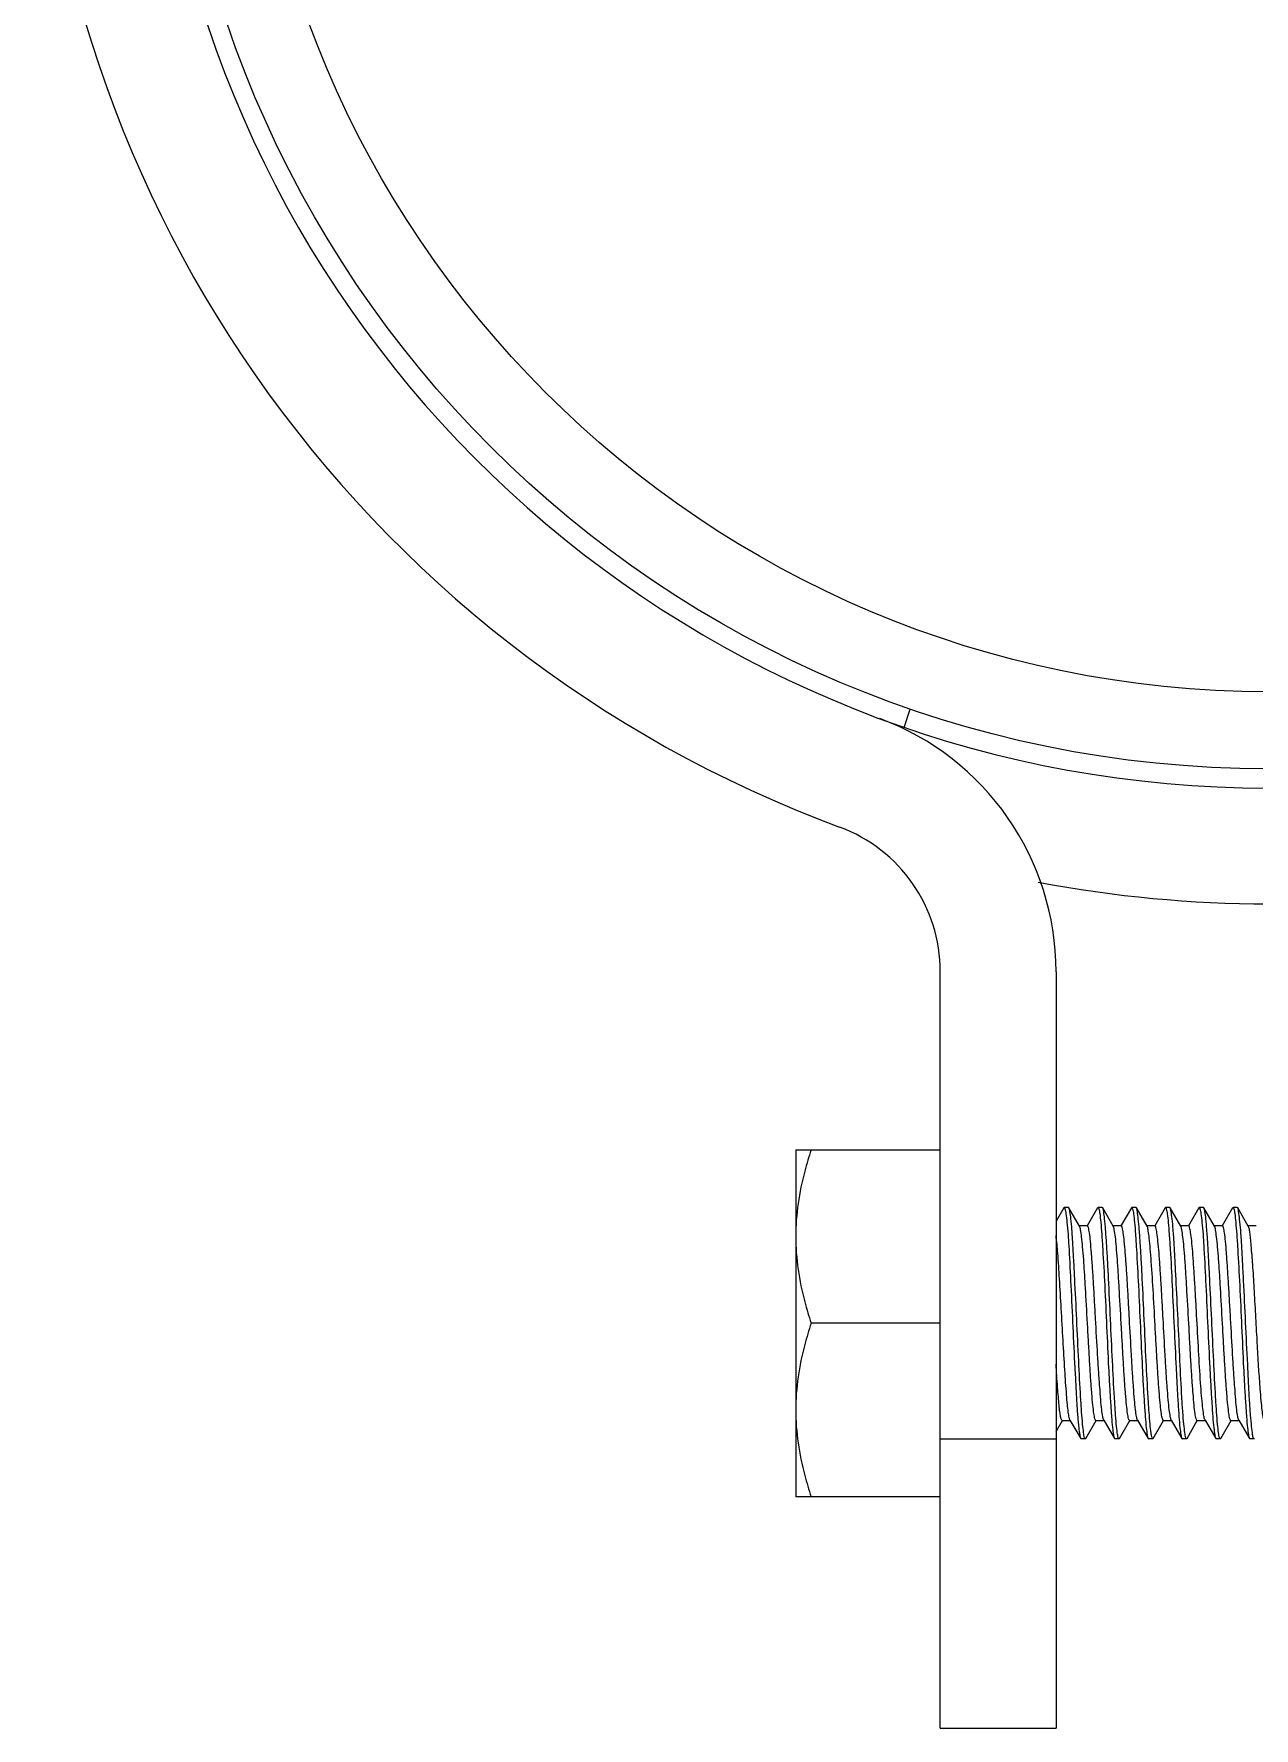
# Model space of a CAD drawing. Extents: x 27938 to 1507990, y 110129 to 923079.
# Drawn here: x 550847 to 551582, y 339474 to 340495 of the extents above; entities that cross this region are included whole.
import ezdxf

# ---------------------------------------------------------------- set-up
doc = ezdxf.new("R2010")
doc.units = 0
doc.header["$LTSCALE"] = 1000
doc.header["$MEASUREMENT"] = 0

msp = doc.modelspace()

# ---------------------------------------------------------------- linework, layer by layer
at = {"linetype": 'Continuous'}
for p, q in [((551370.7, 340077), (551374.4, 340088)), ((551392.5, 339474.1), (551392.5, 339929.8)), ((551462.2, 339929.8), (551462.2, 339474.1)), ((551305.4, 339822.5), (551392.5, 339822.5)), ((551305.4, 339822.5), (551305.4, 339613.5)), ((551466.9, 339787.5), (551462.2, 339779.4)), ((551466.9, 339787.5), (551467.2, 339787.7)), ((551469.7, 339787.7), (551467.2, 339787.7)), ((551469.7, 339787.7), (551467.2, 339787.7)), ((551467.2, 339787.7), (551467.2, 339787.7)), ((551470, 339787.5), (551469.7, 339787.7)), ((551476.4, 339776.4), (551470, 339787.5)), ((551487.2, 339787.5), (551481, 339776.7)), ((551487.2, 339787.5), (551487.5, 339787.7)), ((551490, 339787.7), (551487.5, 339787.7)), ((551490, 339787.7), (551487.5, 339787.7)), ((551487.5, 339787.7), (551487.5, 339787.7)), ((551490.3, 339787.5), (551490, 339787.7)), ((551496.7, 339776.4), (551490.3, 339787.5)), ((551507.6, 339787.5), (551501.3, 339776.7)), ((551507.6, 339787.5), (551507.8, 339787.7)), ((551510.4, 339787.7), (551507.8, 339787.7)), ((551510.4, 339787.7), (551507.8, 339787.7)), ((551507.8, 339787.7), (551507.9, 339787.7)), ((551510.6, 339787.5), (551510.4, 339787.7)), ((551517, 339776.4), (551510.6, 339787.5)), ((551527.9, 339787.5), (551521.7, 339776.7)), ((551527.9, 339787.5), (551528.1, 339787.7)), ((551530.7, 339787.7), (551528.1, 339787.7)), ((551530.7, 339787.7), (551528.1, 339787.7)), ((551528.1, 339787.7), (551528.2, 339787.7)), ((551530.9, 339787.5), (551530.7, 339787.7)), ((551537.4, 339776.4), (551530.9, 339787.5)), ((551548.2, 339787.5), (551542, 339776.7)), ((551548.2, 339787.5), (551548.5, 339787.7)), ((551551, 339787.7), (551548.5, 339787.7)), ((551551, 339787.7), (551548.5, 339787.7)), ((551548.5, 339787.7), (551548.5, 339787.7)), ((551551.3, 339787.5), (551551, 339787.7)), ((551557.7, 339776.4), (551551.3, 339787.5)), ((551568.5, 339787.5), (551562.3, 339776.7)), ((551568.5, 339787.5), (551568.8, 339787.7)), ((551571.3, 339787.7), (551568.8, 339787.7)), ((551571.3, 339787.7), (551568.8, 339787.7)), ((551568.8, 339787.7), (551568.8, 339787.7)), ((551571.6, 339787.5), (551571.3, 339787.7)), ((551578, 339776.4), (551571.6, 339787.5)), ((551481.1, 339776.7), (551476.2, 339776.7)), ((551501.4, 339776.7), (551496.5, 339776.7)), ((551521.8, 339776.7), (551516.9, 339776.7)), ((551542.1, 339776.7), (551537.2, 339776.7)), ((551562.4, 339776.7), (551557.5, 339776.7)), ((551582.8, 339776.7), (551577.9, 339776.7)), ((551517.2, 339776.1), (551517, 339776.4)), ((551392.5, 339718), (551314.7, 339718)), ((551462.2, 339652.7), (551466, 339659.3)), ((551465.9, 339659.3), (551470.8, 339659.3)), ((551470.6, 339659.6), (551477.1, 339648.5)), ((551480.1, 339648.5), (551486.3, 339659.3)), ((551486.2, 339659.3), (551491.1, 339659.3)), ((551491, 339659.6), (551497.4, 339648.5)), ((551500.4, 339648.5), (551506.7, 339659.3)), ((551506.6, 339659.3), (551511.5, 339659.3)), ((551511.3, 339659.6), (551517.7, 339648.5)), ((551520.8, 339648.5), (551527, 339659.3)), ((551526.9, 339659.3), (551531.8, 339659.3)), ((551531.6, 339659.6), (551538, 339648.5)), ((551541.1, 339648.5), (551547.3, 339659.3)), ((551547.2, 339659.3), (551552.1, 339659.3)), ((551552, 339659.6), (551558.4, 339648.5)), ((551561.4, 339648.5), (551567.7, 339659.3)), ((551567.5, 339659.3), (551572.4, 339659.3)), ((551572.3, 339659.6), (551578.7, 339648.5)), ((551392.5, 339648.3), (551462.2, 339648.3)), ((551477.1, 339648.5), (551477.3, 339648.3)), ((551479.9, 339648.3), (551477.3, 339648.3)), ((551479.9, 339648.3), (551477.3, 339648.3)), ((551479.9, 339648.3), (551479.8, 339648.3)), ((551480.1, 339648.5), (551479.9, 339648.3)), ((551497.4, 339648.5), (551497.6, 339648.3)), ((551500.2, 339648.3), (551497.6, 339648.3)), ((551500.2, 339648.3), (551497.6, 339648.3)), ((551500.2, 339648.3), (551500.1, 339648.3)), ((551500.4, 339648.5), (551500.2, 339648.3)), ((551517.7, 339648.5), (551518, 339648.3)), ((551520.5, 339648.3), (551518, 339648.3)), ((551520.5, 339648.3), (551518, 339648.3)), ((551520.8, 339648.5), (551520.5, 339648.3)), ((551520.5, 339648.3), (551520.5, 339648.3)), ((551538, 339648.5), (551538.3, 339648.3)), ((551540.8, 339648.3), (551538.3, 339648.3)), ((551540.8, 339648.3), (551538.3, 339648.3)), ((551541.1, 339648.5), (551540.8, 339648.3)), ((551540.8, 339648.3), (551540.8, 339648.3)), ((551558.4, 339648.5), (551558.6, 339648.3)), ((551561.2, 339648.3), (551558.6, 339648.3)), ((551561.2, 339648.3), (551558.6, 339648.3)), ((551561.2, 339648.3), (551561.1, 339648.3)), ((551561.4, 339648.5), (551561.2, 339648.3)), ((551578.7, 339648.5), (551579, 339648.3)), ((551581.2, 339648.3), (551579, 339648.3)), ((551581.2, 339648.3), (551579, 339648.3)), ((551581.3, 339648.4), (551581.2, 339648.6)), ((551581.8, 339648.5), (551581.5, 339648.3)), ((551392.5, 339613.5), (551305.4, 339613.5)), ((551392.5, 339474.1), (551462.2, 339474.1))]:
    msp.add_line(p, q, dxfattribs=at)
for radius in [662.1, 615.6]:
    msp.add_circle((551590, 340714.1), radius, dxfattribs=at)
for centre, radius, start, end in [((551590, 340714.1), 743.4, 110.3175, 249.6825), ((551590, 340714.1), 673.7, 109, 71), ((551299.6, 339929.8), 162.6, 0, 69.6825), ((551299.6, 339929.8), 92.9, 0, 69.6825), ((551590, 340714.1), 743.4, 259.2619, 280.7381)]:
    msp.add_arc(centre, radius, start, end, dxfattribs=at)
for points, knots in [([(551314.7, 339822.5), (551313.3, 339818.3), (551308.2, 339801.3), (551305.4, 339783.5), (551305.4, 339770.3)], [0, 0, 0, 0, 0.251892, 1, 1, 1, 1]), ([(551467.2, 339787.7), (551467.2, 339787.7), (551467.5, 339787.5), (551467.6, 339787.2), (551467.6, 339787)], [0, 0, 0, 0, 0.146246, 1, 1, 1, 1]), ([(551467.6, 339787), (551467.9, 339786), (551468.3, 339783.3), (551468.9, 339778.2), (551469.5, 339771), (551470.3, 339758.3), (551471.2, 339739.7), (551472.3, 339715.8), (551473.3, 339695.5), (551474.1, 339680.3), (551474.6, 339670.4), (551475.2, 339662.2), (551475.7, 339655.7), (551476.4, 339651.4), (551476.7, 339649.2), (551477.1, 339648.5)], [0, 0, 0, 0, 0.021868, 0.059293, 0.111148, 0.175758, 0.334416, 0.514504, 0.692433, 0.773207, 0.844889, 0.905123, 0.951944, 0.983855, 1, 1, 1, 1]), ([(551479.4, 339649), (551479.1, 339650), (551478.7, 339652.7), (551478.1, 339657.8), (551477.6, 339665), (551476.7, 339677.7), (551475.8, 339696.3), (551474.7, 339720.2), (551473.7, 339740.5), (551472.9, 339755.7), (551472.4, 339765.6), (551471.8, 339773.8), (551471.3, 339780.3), (551470.7, 339784.5), (551470.3, 339786.8), (551470, 339787.5)], [0, 0, 0, 0, 0.021893, 0.059337, 0.111209, 0.175831, 0.334488, 0.514558, 0.692467, 0.773229, 0.8449, 0.905129, 0.951948, 0.983856, 1, 1, 1, 1]), ([(551487.5, 339787.7), (551487.6, 339787.7), (551487.8, 339787.5), (551487.9, 339787.2), (551487.9, 339787)], [0, 0, 0, 0, 0.147522, 1, 1, 1, 1]), ([(551487.9, 339787), (551488.3, 339786), (551488.7, 339783.3), (551489.2, 339778.2), (551489.8, 339771.1), (551490.6, 339758.4), (551491.6, 339739.8), (551492.7, 339715.9), (551493.6, 339695.6), (551494.4, 339680.3), (551495, 339670.5), (551495.6, 339662.2), (551496.1, 339655.8), (551496.7, 339651.4), (551497, 339649.2), (551497.4, 339648.5)], [0, 0, 0, 0, 0.02168, 0.058952, 0.110694, 0.175227, 0.333837, 0.514005, 0.692077, 0.772934, 0.8447, 0.905011, 0.95189, 0.983838, 1, 1, 1, 1]), ([(551499.7, 339649), (551499.4, 339650), (551499, 339652.7), (551498.4, 339657.8), (551497.9, 339664.9), (551497.1, 339677.7), (551496.1, 339696.3), (551495, 339720.2), (551494.1, 339740.5), (551493.3, 339755.7), (551492.7, 339765.6), (551492.1, 339773.8), (551491.6, 339780.3), (551491, 339784.5), (551490.7, 339786.8), (551490.3, 339787.5)], [0, 0, 0, 0, 0.021869, 0.059298, 0.111159, 0.175773, 0.334425, 0.514513, 0.692436, 0.773203, 0.844885, 0.905123, 0.951945, 0.983855, 1, 1, 1, 1]), ([(551507.9, 339787.7), (551507.9, 339787.7), (551508.1, 339787.5), (551508.2, 339787.2), (551508.3, 339786.9)], [0, 0, 0, 0, 0.146192, 1, 1, 1, 1]), ([(551508.3, 339786.9), (551508.6, 339786), (551509, 339783.3), (551509.6, 339778.1), (551510.1, 339771), (551510.9, 339758.3), (551511.9, 339739.7), (551513, 339715.8), (551513.9, 339695.5), (551514.7, 339680.3), (551515.3, 339670.4), (551515.9, 339662.2), (551516.4, 339655.7), (551517, 339651.4), (551517.3, 339649.2), (551517.7, 339648.5)], [0, 0, 0, 0, 0.021875, 0.059308, 0.111172, 0.175789, 0.334441, 0.514524, 0.692444, 0.773209, 0.844888, 0.905124, 0.951946, 0.983855, 1, 1, 1, 1]), ([(551520.1, 339649), (551519.7, 339650), (551519.3, 339652.7), (551518.8, 339657.8), (551518.2, 339664.9), (551517.4, 339677.6), (551516.4, 339696.2), (551515.3, 339720.1), (551514.4, 339740.4), (551513.6, 339755.7), (551513, 339765.5), (551512.4, 339773.8), (551511.9, 339780.2), (551511.3, 339784.5), (551511, 339786.8), (551510.6, 339787.5)], [0, 0, 0, 0, 0.021696, 0.058981, 0.110733, 0.175273, 0.333889, 0.51405, 0.692109, 0.772959, 0.844718, 0.905021, 0.951895, 0.98384, 1, 1, 1, 1]), ([(551528.2, 339787.7), (551528.2, 339787.7), (551528.5, 339787.5), (551528.5, 339787.2), (551528.6, 339786.9)], [0, 0, 0, 0, 0.146067, 1, 1, 1, 1]), ([(551528.6, 339786.9), (551528.9, 339786), (551529.3, 339783.2), (551529.9, 339778.1), (551530.4, 339771), (551531.3, 339758.3), (551532.2, 339739.7), (551533.3, 339715.8), (551534.3, 339695.5), (551535.1, 339680.2), (551535.6, 339670.4), (551536.2, 339662.2), (551536.7, 339655.7), (551537.3, 339651.4), (551537.7, 339649.2), (551538, 339648.5)], [0, 0, 0, 0, 0.021894, 0.059339, 0.111212, 0.175833, 0.334492, 0.514561, 0.69247, 0.773231, 0.844902, 0.905131, 0.951948, 0.983856, 1, 1, 1, 1]), ([(551540.4, 339649), (551540.1, 339650), (551539.7, 339652.7), (551539.1, 339657.8), (551538.5, 339664.9), (551537.7, 339677.7), (551536.8, 339696.3), (551535.7, 339720.2), (551534.7, 339740.5), (551533.9, 339755.7), (551533.4, 339765.6), (551532.8, 339773.8), (551532.3, 339780.3), (551531.6, 339784.5), (551531.3, 339786.8), (551530.9, 339787.5)], [0, 0, 0, 0, 0.021872, 0.059299, 0.111157, 0.175768, 0.334426, 0.51451, 0.692437, 0.773209, 0.84489, 0.905124, 0.951944, 0.983855, 1, 1, 1, 1]), ([(551548.5, 339787.7), (551548.5, 339787.7), (551548.8, 339787.5), (551548.9, 339787.2), (551548.9, 339787)], [0, 0, 0, 0, 0.14652, 1, 1, 1, 1]), ([(551548.9, 339787), (551549.2, 339786), (551549.6, 339783.3), (551550.2, 339778.2), (551550.8, 339771.1), (551551.6, 339758.4), (551552.5, 339739.7), (551553.6, 339715.8), (551554.6, 339695.5), (551555.4, 339680.3), (551556, 339670.4), (551556.5, 339662.2), (551557.1, 339655.7), (551557.7, 339651.4), (551558, 339649.2), (551558.4, 339648.5)], [0, 0, 0, 0, 0.021827, 0.05922, 0.111051, 0.175644, 0.334293, 0.514399, 0.692358, 0.77315, 0.84485, 0.9051, 0.951933, 0.983851, 1, 1, 1, 1]), ([(551560.7, 339649), (551560.4, 339650), (551560, 339652.7), (551559.4, 339657.8), (551558.9, 339665), (551558, 339677.7), (551557.1, 339696.3), (551556, 339720.2), (551555, 339740.5), (551554.2, 339755.7), (551553.7, 339765.6), (551553.1, 339773.8), (551552.6, 339780.3), (551552, 339784.5), (551551.6, 339786.8), (551551.3, 339787.5)], [0, 0, 0, 0, 0.021888, 0.05933, 0.1112, 0.17582, 0.334476, 0.514549, 0.692461, 0.773223, 0.844896, 0.905127, 0.951947, 0.983856, 1, 1, 1, 1]), ([(551568.8, 339787.7), (551568.9, 339787.7), (551569.1, 339787.5), (551569.2, 339787.2), (551569.3, 339787)], [0, 0, 0, 0, 0.147302, 1, 1, 1, 1]), ([(551569.3, 339787), (551569.6, 339786), (551570, 339783.3), (551570.5, 339778.2), (551571.1, 339771.1), (551571.9, 339758.4), (551572.9, 339739.8), (551574, 339715.9), (551574.9, 339695.6), (551575.7, 339680.3), (551576.3, 339670.4), (551576.9, 339662.2), (551577.4, 339655.7), (551578, 339651.4), (551578.3, 339649.2), (551578.7, 339648.5)], [0, 0, 0, 0, 0.021712, 0.059011, 0.110774, 0.175321, 0.333937, 0.514091, 0.692138, 0.77298, 0.844732, 0.90503, 0.9519, 0.983841, 1, 1, 1, 1]), ([(551581.2, 339648.6), (551580.8, 339649.4), (551580.5, 339651.8), (551579.9, 339656.4), (551579.3, 339663.2), (551578.7, 339671.8), (551578.2, 339682), (551577.4, 339697.8), (551576.4, 339718.5), (551575.4, 339739.1), (551574.6, 339754.8), (551574.1, 339764.9), (551573.5, 339773.4), (551572.9, 339780), (551572.3, 339784.5), (551572, 339786.8), (551571.6, 339787.5)], [0, 0, 0, 0, 0.017781, 0.051792, 0.101046, 0.163901, 0.238227, 0.321493, 0.50325, 0.684515, 0.767186, 0.840711, 0.902583, 0.950706, 0.983484, 1, 1, 1, 1]), ([(551491, 339659.6), (551490.6, 339660.2), (551490.2, 339662.4), (551489.6, 339666.5), (551489.1, 339672.4), (551488.5, 339680), (551487.9, 339689), (551487, 339702.8), (551486.2, 339717.1), (551485.4, 339731.7), (551484.8, 339742.1), (551484.2, 339751.6), (551483.6, 339759.9), (551483, 339766.8), (551482.5, 339771.8), (551481.9, 339774.9), (551481.5, 339776.2), (551481.2, 339776.7), (551481.1, 339776.7)], [0, 0, 0, 0, 0.01868, 0.054278, 0.105764, 0.171348, 0.248694, 0.335026, 0.52201, 0.615925, 0.705601, 0.787808, 0.859593, 0.918386, 0.962109, 0.989306, 0.996546, 1, 1, 1, 1]), ([(551511.3, 339659.6), (551510.9, 339660.2), (551510.6, 339662.4), (551509.9, 339666.5), (551509.4, 339672.4), (551508.8, 339680), (551508.2, 339689), (551507.4, 339702.8), (551506.6, 339717.1), (551505.8, 339731.7), (551505.2, 339742.1), (551504.6, 339751.6), (551504, 339759.9), (551503.4, 339766.8), (551502.8, 339771.8), (551502.3, 339774.9), (551501.9, 339776.2), (551501.6, 339776.7), (551501.4, 339776.7)], [0, 0, 0, 0, 0.018679, 0.054277, 0.105763, 0.171348, 0.248695, 0.335027, 0.52201, 0.615925, 0.7056, 0.787807, 0.859593, 0.918386, 0.96211, 0.989308, 0.996544, 1, 1, 1, 1]), ([(551531.6, 339659.6), (551531.3, 339660.2), (551530.9, 339662.4), (551530.3, 339666.5), (551529.7, 339672.4), (551529.1, 339680), (551528.5, 339689), (551527.7, 339702.8), (551526.9, 339717.1), (551526.1, 339731.7), (551525.5, 339742.1), (551524.9, 339751.6), (551524.3, 339759.9), (551523.7, 339766.8), (551523.1, 339771.8), (551522.6, 339774.9), (551522.2, 339776.2), (551521.9, 339776.7), (551521.8, 339776.7)], [0, 0, 0, 0, 0.01868, 0.054279, 0.105766, 0.17135, 0.248697, 0.335029, 0.522011, 0.615926, 0.705601, 0.78781, 0.859595, 0.918388, 0.962111, 0.989307, 0.996546, 1, 1, 1, 1]), ([(551551.7, 339660.2), (551551.4, 339661.1), (551551, 339663.6), (551550.4, 339668.3), (551549.8, 339674.7), (551549, 339685.9), (551548, 339702.2), (551547.1, 339719.4), (551546.3, 339733.5), (551545.7, 339743.6), (551545.1, 339752.7), (551544.6, 339760.7), (551544, 339767.2), (551543.4, 339772), (551542.9, 339775), (551542.5, 339776.3), (551542.2, 339776.7), (551542.1, 339776.7)], [0, 0, 0, 0, 0.024737, 0.065402, 0.120735, 0.188882, 0.353983, 0.53832, 0.629884, 0.716845, 0.796224, 0.865309, 0.92175, 0.963653, 0.989702, 0.996649, 1, 1, 1, 1]), ([(551572.3, 339659.6), (551571.9, 339660.2), (551571.5, 339662.4), (551570.9, 339666.5), (551570.4, 339672.4), (551569.8, 339680), (551569.2, 339689), (551568.3, 339702.8), (551567.6, 339717.1), (551566.7, 339731.7), (551566.1, 339742.1), (551565.5, 339751.6), (551564.9, 339759.9), (551564.4, 339766.8), (551563.8, 339771.8), (551563.3, 339774.9), (551562.9, 339776.2), (551562.6, 339776.7), (551562.4, 339776.7)], [0, 0, 0, 0, 0.018679, 0.054277, 0.105763, 0.171348, 0.248694, 0.335027, 0.52201, 0.615925, 0.7056, 0.787807, 0.859592, 0.918386, 0.96211, 0.989307, 0.996544, 1, 1, 1, 1]), ([(551305.4, 339770.3), (551305.4, 339757), (551308.2, 339739.2), (551313.3, 339722.2), (551314.7, 339718)], [0, 0, 0, 0, 0.748108, 1, 1, 1, 1]), ([(551470.6, 339659.6), (551470.3, 339660.1), (551470, 339661.8), (551469.5, 339664.9), (551469, 339669.5), (551468.3, 339677.9), (551467.4, 339690.8), (551466.4, 339708.1), (551465.4, 339726.5), (551464.4, 339743.9), (551463.4, 339758.6), (551462.7, 339767.3), (551462.2, 339770.9)], [0, 0, 0, 0, 0.015697, 0.044446, 0.085716, 0.138485, 0.272802, 0.433446, 0.603652, 0.765638, 0.902498, 1, 1, 1, 1]), ([(551486.2, 339659.3), (551486.1, 339659.3), (551485.8, 339659.8), (551485.4, 339661.1), (551484.9, 339664.2), (551484.3, 339669.2), (551483.7, 339676.1), (551483.1, 339684.4), (551482.5, 339693.9), (551481.9, 339704.3), (551481.1, 339718.8), (551480.3, 339733.2), (551479.5, 339747), (551478.9, 339756), (551478.3, 339763.5), (551477.7, 339769.5), (551477.1, 339773.6), (551476.7, 339775.8), (551476.4, 339776.4)], [0, 0, 0, 0, 0.003456, 0.010692, 0.037889, 0.081613, 0.140407, 0.212192, 0.2944, 0.384075, 0.47799, 0.664972, 0.751304, 0.828651, 0.894236, 0.945722, 0.981321, 1, 1, 1, 1]), ([(551506.6, 339659.3), (551506.4, 339659.3), (551506.1, 339659.8), (551505.7, 339661.1), (551505.2, 339664.2), (551504.6, 339669.2), (551504, 339676.1), (551503.4, 339684.4), (551502.8, 339693.9), (551502.2, 339704.3), (551501.4, 339718.8), (551500.6, 339733.2), (551499.8, 339747), (551499.2, 339756), (551498.6, 339763.5), (551498.1, 339769.5), (551497.4, 339773.6), (551497.1, 339775.8), (551496.7, 339776.4)], [0, 0, 0, 0, 0.003455, 0.010693, 0.037891, 0.081614, 0.140407, 0.212192, 0.2944, 0.384075, 0.47799, 0.664974, 0.751306, 0.828653, 0.894237, 0.945722, 0.98132, 1, 1, 1, 1]), ([(551526.9, 339659.3), (551526.8, 339659.3), (551526.5, 339659.7), (551526.1, 339661.1), (551525.5, 339664.1), (551525, 339669), (551524.4, 339675.6), (551523.8, 339683.8), (551523.2, 339693.1), (551522.6, 339703.4), (551521.8, 339717.7), (551520.9, 339735), (551519.9, 339751.3), (551519, 339762.4), (551518.5, 339768.6), (551517.9, 339773), (551517.5, 339775.3), (551517.2, 339776.1)], [0, 0, 0, 0, 0.003398, 0.010481, 0.037063, 0.079811, 0.137346, 0.207687, 0.288384, 0.376611, 0.469274, 0.654855, 0.819309, 0.886268, 0.939811, 0.978111, 1, 1, 1, 1]), ([(551547.2, 339659.3), (551547.1, 339659.3), (551546.8, 339659.8), (551546.4, 339661.1), (551545.8, 339664.2), (551545.3, 339669.2), (551544.7, 339676.1), (551544.1, 339684.4), (551543.5, 339693.9), (551542.9, 339704.3), (551542.1, 339718.8), (551541.3, 339733.2), (551540.5, 339747), (551539.9, 339756), (551539.3, 339763.5), (551538.7, 339769.5), (551538.1, 339773.6), (551537.7, 339775.8), (551537.4, 339776.4)], [0, 0, 0, 0, 0.003456, 0.010692, 0.037889, 0.081613, 0.140406, 0.212192, 0.294399, 0.384075, 0.477989, 0.664972, 0.751304, 0.828651, 0.894236, 0.945722, 0.981321, 1, 1, 1, 1]), ([(551567.5, 339659.3), (551567.4, 339659.3), (551567.1, 339659.8), (551566.7, 339661.1), (551566.2, 339664.2), (551565.6, 339669.2), (551565, 339676.1), (551564.4, 339684.4), (551563.8, 339693.9), (551563.2, 339704.3), (551562.4, 339718.8), (551561.6, 339733.2), (551560.8, 339747), (551560.2, 339756), (551559.6, 339763.5), (551559, 339769.5), (551558.4, 339773.6), (551558.1, 339775.8), (551557.7, 339776.4)], [0, 0, 0, 0, 0.003456, 0.010693, 0.037891, 0.081614, 0.140408, 0.212193, 0.2944, 0.384075, 0.47799, 0.664974, 0.751306, 0.828653, 0.894237, 0.945723, 0.981321, 1, 1, 1, 1]), ([(551587.6, 339659.6), (551587.2, 339660.2), (551586.8, 339662.2), (551586.3, 339666.1), (551585.7, 339671.8), (551584.6, 339685.6), (551583.6, 339703), (551582.5, 339723.2), (551581.6, 339738.6), (551580.8, 339752.4), (551580, 339762.4), (551579.4, 339768.9), (551579, 339772.3), (551578.6, 339774.7), (551578.3, 339776), (551578, 339776.4)], [0, 0, 0, 0, 0.017852, 0.051664, 0.100534, 0.162875, 0.407985, 0.545976, 0.68048, 0.801297, 0.899285, 0.937334, 0.967097, 0.988058, 1, 1, 1, 1]), ([(551314.7, 339718), (551313.3, 339713.8), (551308.2, 339696.8), (551305.4, 339679), (551305.4, 339665.7)], [0, 0, 0, 0, 0.251892, 1, 1, 1, 1]), ([(551465.9, 339659.3), (551465.7, 339659.3), (551465.3, 339660.4), (551464.9, 339662), (551464.4, 339665), (551464, 339668.9), (551463.6, 339673.8), (551462.9, 339682.1), (551462.5, 339688.7), (551462.2, 339693.4)], [0, 0, 0, 0, 0.021802, 0.074827, 0.160247, 0.276725, 0.42207, 0.593424, 1, 1, 1, 1]), ([(551305.4, 339665.7), (551305.4, 339652.5), (551308.2, 339634.7), (551313.3, 339617.7), (551314.7, 339613.5)], [0, 0, 0, 0, 0.748108, 1, 1, 1, 1]), ([(551479.8, 339648.3), (551479.8, 339648.3), (551479.5, 339648.5), (551479.5, 339648.8), (551479.4, 339649)], [0, 0, 0, 0, 0.146075, 1, 1, 1, 1]), ([(551500.1, 339648.3), (551500.1, 339648.3), (551499.9, 339648.5), (551499.8, 339648.8), (551499.7, 339649)], [0, 0, 0, 0, 0.146237, 1, 1, 1, 1]), ([(551520.5, 339648.3), (551520.4, 339648.3), (551520.2, 339648.5), (551520.1, 339648.8), (551520.1, 339649)], [0, 0, 0, 0, 0.147411, 1, 1, 1, 1]), ([(551540.8, 339648.3), (551540.8, 339648.3), (551540.5, 339648.5), (551540.4, 339648.8), (551540.4, 339649)], [0, 0, 0, 0, 0.14622, 1, 1, 1, 1]), ([(551561.1, 339648.3), (551561.1, 339648.3), (551560.8, 339648.5), (551560.8, 339648.8), (551560.7, 339649)], [0, 0, 0, 0, 0.146104, 1, 1, 1, 1]), ([(551581.5, 339648.3), (551581.5, 339648.3), (551581.4, 339648.3), (551581.4, 339648.4), (551581.3, 339648.4)], [0, 0, 0, 0, 0.450523, 1, 1, 1, 1])]:
    msp.add_open_spline(points, degree=3, knots=knots, dxfattribs=at)
msp.add_open_spline([(551552, 339659.6), (551551.8, 339659.8), (551551.8, 339660), (551551.7, 339660.2)], degree=3, dxfattribs=at)

doc.saveas('drawing.dxf')
